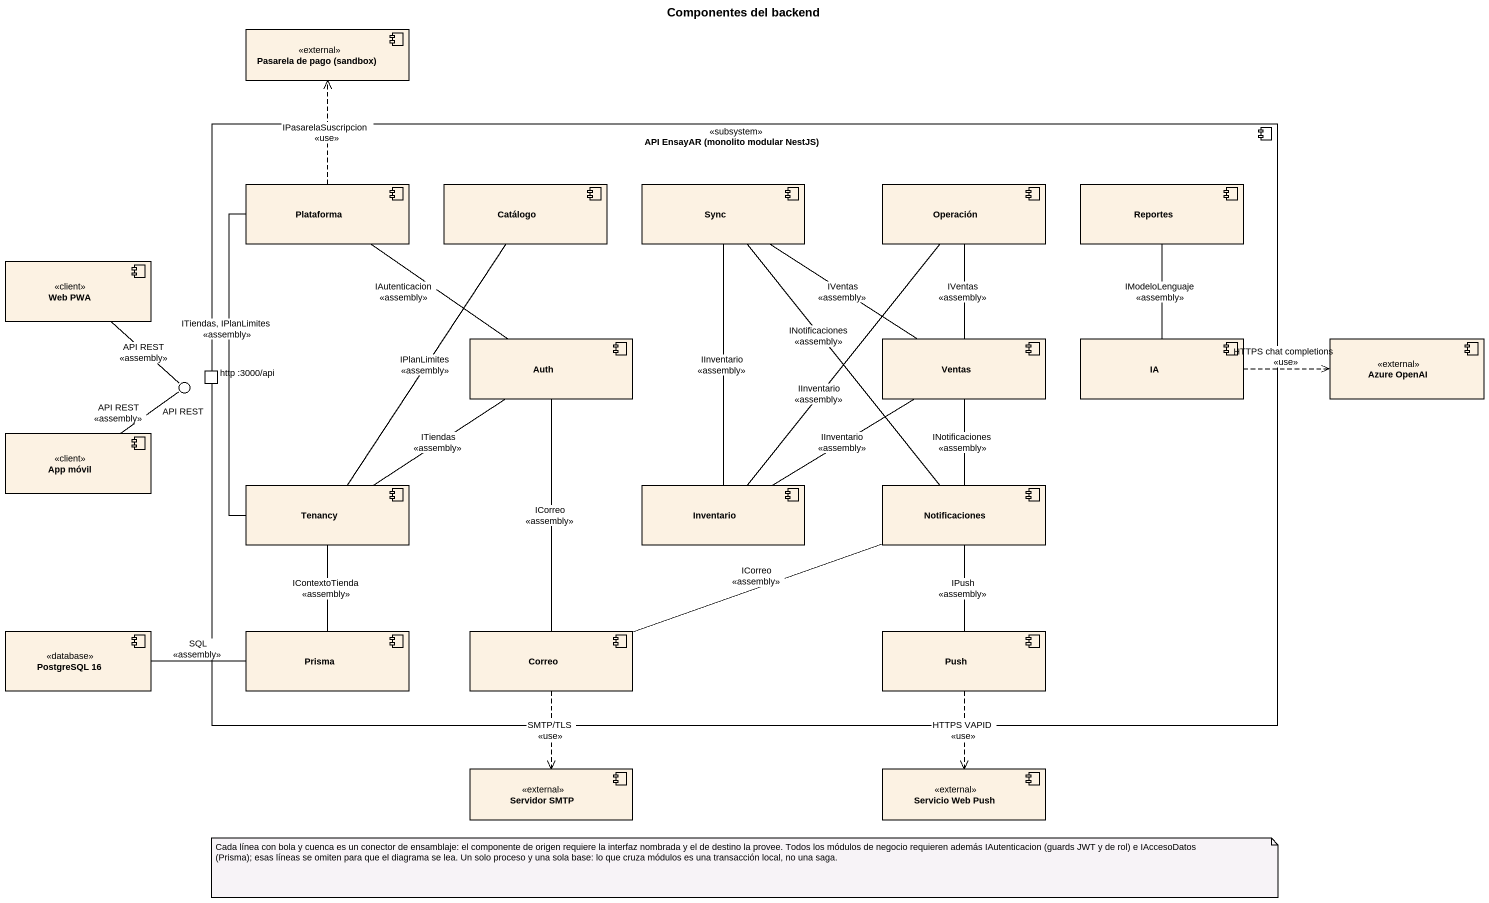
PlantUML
@startuml
title Componentes del backend
component "Pasarela de pago (sandbox)" as Pasarela_de_pago_sandbox <<external>>
component "API EnsayAR (monolito modular NestJS)" as API_EnsayAR_monolito <<subsystem>> {
  component Plataforma
  component Catálogo
  component Sync
  component Operación
  component Reportes
  component Auth
  component Ventas
  component IA
  port "http :3000/api" as http_3000_api
  component Tenancy
  component Inventario
  component Notificaciones
  component Prisma
  component Correo
  component Push
}
component "Web PWA" as Web_PWA <<client>>
component "Azure OpenAI" as Azure_OpenAI <<external>>
() "API REST" as API_REST
component "App móvil" as App_móvil <<client>>
component "PostgreSQL 16" as PostgreSQL_16 <<database>>
component "Servidor SMTP" as Servidor_SMTP <<external>>
component "Servicio Web Push" as Servicio_Web_Push <<external>>
Plataforma .up.> Pasarela_de_pago_sandbox : IPasarelaSuscripcion\n<<use>>
Plataforma -- Auth : IAutenticacion\n<<assembly>>
Plataforma -- Tenancy : ITiendas, IPlanLimites\n<<assembly>>
Catálogo -- Tenancy : IPlanLimites\n<<assembly>>
Sync -- Ventas : IVentas\n<<assembly>>
Sync -- Inventario : IInventario\n<<assembly>>
Sync -- Notificaciones : INotificaciones\n<<assembly>>
Operación -- Ventas : IVentas\n<<assembly>>
Operación -- Inventario : IInventario\n<<assembly>>
Reportes -- IA : IModeloLenguaje\n<<assembly>>
Web_PWA -- API_REST : API REST\n<<assembly>>
Auth -- Tenancy : ITiendas\n<<assembly>>
Auth -- Correo : ICorreo\n<<assembly>>
Ventas -- Inventario : IInventario\n<<assembly>>
Ventas -- Notificaciones : INotificaciones\n<<assembly>>
IA .right.> Azure_OpenAI : HTTPS chat completions\n<<use>>
App_móvil -up- API_REST : API REST\n<<assembly>>
Notificaciones -left- Correo : ICorreo\n<<assembly>>
Notificaciones -- Push : IPush\n<<assembly>>
Prisma -up- Tenancy : IContextoTienda\n<<assembly>>
Prisma -left- PostgreSQL_16 : SQL\n<<assembly>>
Correo ..> Servidor_SMTP : SMTP/TLS\n<<use>>
Push ..> Servicio_Web_Push : HTTPS VAPID\n<<use>>
note as N1
  Cada línea con bola y cuenca es un conector de ensamblaje: el componente de origen requiere la interfaz nombrada y el de destino la provee. Todos los módulos de negocio requieren además IAutenticacion (guards JWT y de rol) e IAccesoDatos (Prisma); esas líneas se omiten para que el diagrama se lea. Un solo proceso y una sola base: lo que cruza módulos es una transacción local, no una saga.
end note
@enduml
